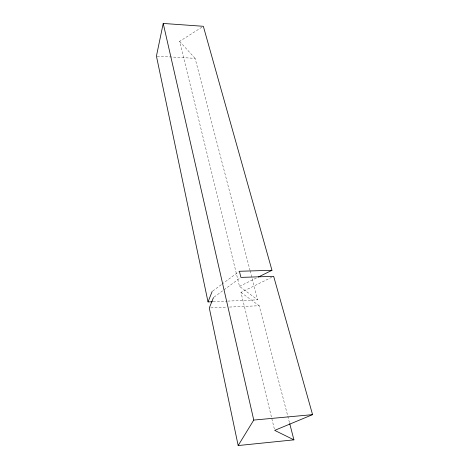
<?xml version="1.0" encoding="UTF-8"?>
<svg xmlns="http://www.w3.org/2000/svg" width="469" height="469" viewBox="0 0 469 469"><rect width="100%" height="100%" fill="white"/><g stroke="black" fill="none" stroke-linecap="round" stroke-linejoin="round"><path stroke-width="0.35" stroke-dasharray="2.35 1.76" d="M212.75 291.014L221.444 284.577M222.019 284.15L238.821 271.703M214.075 297.1L223.408 290.247M223.994 289.819L240.333 277.824M227.729 301.098L257.651 299.838L239.489 286.366L179.604 41.383L202.127 27.067M239.489 286.366L256.379 278.011M274.347 428.953L240.966 292.398L271.709 277.296M210.739 307.893L226.644 307.183M229.534 307.054L259.181 305.735L289.537 422.909M213.137 301.714L227.002 301.127M157.162 56.163L195.092 58.344L249.948 270.091M240.966 292.398L259.181 305.735M179.604 41.383L195.092 58.344M250.129 270.801L257.651 299.838"/><path stroke-width="0.7" d="M258.331 277.044L271.973 270.296L203.341 26.293L163.218 23.45L156.429 56.122L208.025 301.925L212.404 301.743M208.025 301.925L212.176 291.448M213.489 297.528L209.291 307.957L238.17 445.55L293.922 439.852L289.719 423.613M238.17 445.55L253.764 420.066L163.218 23.45M271.973 270.296L239.401 271.275L240.919 277.396L273.667 276.335L312.571 414.643L274.693 430.378L293.922 439.852M253.764 420.066L312.571 414.643"/></g></svg>
